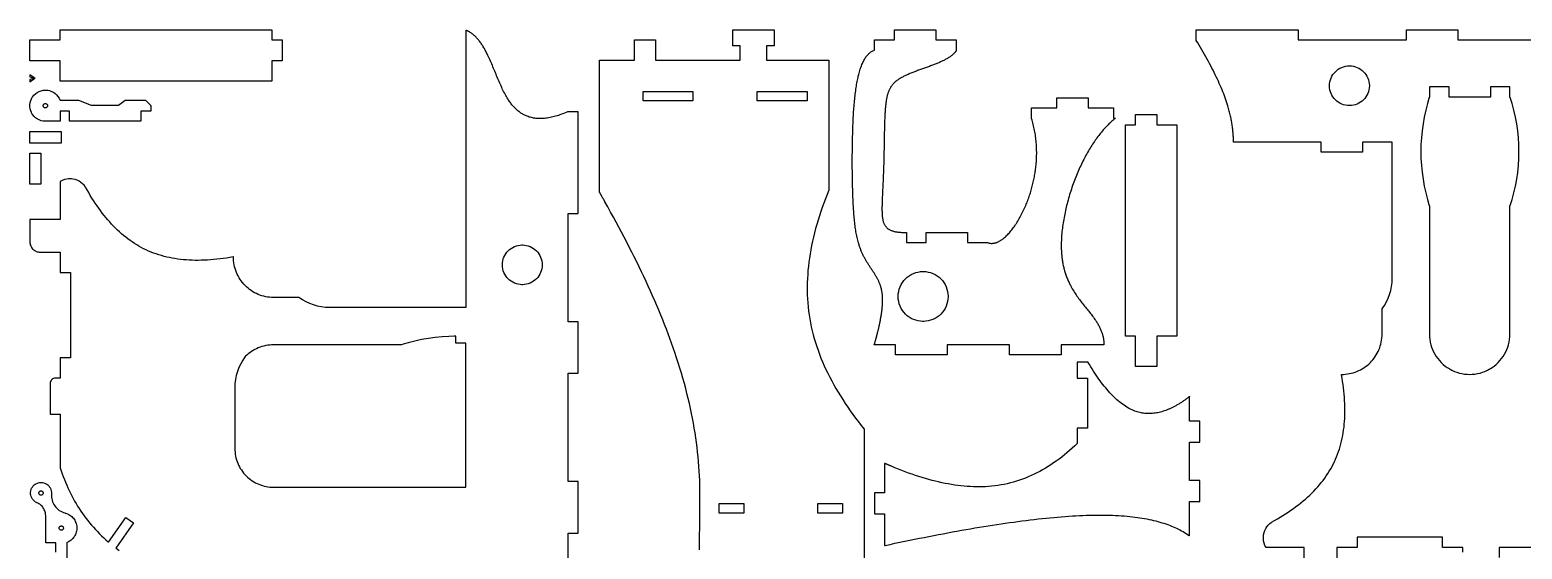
# Model space of a CAD drawing. Extents: x 0 to 673, y 0 to 298.
# Drawn here: x 0 to 294.3, y 195.5 to 298 of the extents above; entities that cross this region are included whole.
import ezdxf

# ---------------------------------------------------------------- set-up
doc = ezdxf.new("R2010")
doc.units = 0
doc.layers.get('0').update_dxf_attribs({"linetype": 'CONTINUOUS'})

msp = doc.modelspace()

# ---------------------------------------------------------------- linework, layer by layer
at = {"color": 0}
for points in [[(6, 296.014), (6, 298.014), (47.75, 298.014), (47.75, 296.014), (49.7501, 296.014), (49.7501, 291.864), (47.75, 291.864), (47.75, 287.867), (6, 287.867), (6, 291.864), (0, 291.864), (0, 296.014), (6, 296.014)], [(182.683, 293.897), (182.665, 293.872), (182.647, 293.846), (182.631, 293.821), (182.594, 293.769), (182.574, 293.744), (182.556, 293.719), (182.538, 293.694), (182.518, 293.669), (182.497, 293.643), (182.476, 293.619), (182.456, 293.594), (182.433, 293.569), (182.413, 293.544), (182.393, 293.519), (182.369, 293.494), (182.349, 293.471), (182.326, 293.446), (182.301, 293.422), (182.281, 293.397), (182.256, 293.374), (182.233, 293.349), (182.208, 293.325), (182.158, 293.276), (182.133, 293.253), (182.108, 293.229), (182.058, 293.182), (182.031, 293.158), (181.926, 293.068), (181.819, 292.978), (181.706, 292.889), (181.59, 292.801), (181.468, 292.715), (181.343, 292.629), (181.212, 292.544), (181.081, 292.461), (180.942, 292.379), (180.801, 292.296), (180.658, 292.215), (180.511, 292.135), (180.361, 292.056), (180.206, 291.976), (180.05, 291.899), (179.89, 291.822), (179.728, 291.746), (179.563, 291.669), (179.396, 291.594), (179.226, 291.519), (179.054, 291.446), (178.881, 291.374), (178.706, 291.3), (178.526, 291.229), (178.347, 291.157), (178.165, 291.086), (177.983, 291.015), (177.8, 290.946), (177.615, 290.876), (177.428, 290.807), (177.231, 290.735), (177.032, 290.662), (176.833, 290.59), (176.635, 290.519), (176.436, 290.449), (176.237, 290.378), (176.039, 290.307), (175.84, 290.236), (175.643, 290.165), (175.446, 290.094), (175.25, 290.024), (175.056, 289.953), (174.862, 289.882), (174.669, 289.811), (174.478, 289.74), (174.289, 289.668), (174.101, 289.596), (173.915, 289.524), (173.733, 289.45), (173.551, 289.376), (173.372, 289.303), (173.197, 289.228), (173.024, 289.153), (172.854, 289.078), (172.686, 289), (172.522, 288.922), (172.361, 288.844), (172.204, 288.765), (172.051, 288.685), (171.901, 288.603), (171.776, 288.532), (171.656, 288.461), (171.536, 288.389), (171.419, 288.317), (171.307, 288.242), (171.197, 288.167), (171.09, 288.09), (170.987, 288.013), (170.886, 287.935), (170.788, 287.854), (170.69, 287.772), (170.597, 287.69), (170.508, 287.606), (170.421, 287.519), (170.336, 287.432), (170.253, 287.343), (170.174, 287.253), (170.097, 287.16), (170.022, 287.067), (169.95, 286.971), (169.881, 286.872), (169.813, 286.772), (169.747, 286.671), (169.686, 286.567), (169.626, 286.461), (169.568, 286.353), (169.513, 286.243), (169.46, 286.131), (169.408, 286.015), (169.36, 285.899), (169.314, 285.779), (169.265, 285.644), (169.218, 285.506), (169.174, 285.365), (169.131, 285.221), (169.09, 285.074), (169.051, 284.922), (169.015, 284.769), (168.981, 284.612), (168.947, 284.453), (168.917, 284.29), (168.888, 284.125), (168.86, 283.956), (168.833, 283.783), (168.808, 283.61), (168.786, 283.432), (168.764, 283.251), (168.743, 283.068), (168.724, 282.882), (168.706, 282.693), (168.689, 282.501), (168.672, 282.307), (168.658, 282.108), (168.644, 281.908), (168.631, 281.706), (168.619, 281.5), (168.608, 281.292), (168.597, 281.081), (168.587, 280.868), (168.579, 280.651), (168.569, 280.432), (168.56, 280.156), (168.55, 279.874), (168.542, 279.589), (168.533, 279.301), (168.525, 279.01), (168.518, 278.715), (168.511, 278.418), (168.506, 278.118), (168.497, 277.817), (168.493, 277.511), (168.487, 277.204), (168.481, 276.894), (168.476, 276.583), (168.471, 276.271), (168.465, 275.957), (168.46, 275.64), (168.456, 275.324), (168.45, 275.006), (168.444, 274.688), (168.439, 274.368), (168.433, 274.047), (168.426, 273.726), (168.421, 273.406), (168.414, 273.085), (168.407, 272.764), (168.399, 272.443), (168.39, 272.124), (168.383, 271.804), (168.374, 271.485), (168.364, 271.167), (168.356, 270.879), (168.344, 270.593), (168.333, 270.308), (168.322, 270.025), (168.313, 269.743), (168.301, 269.463), (168.289, 269.185), (168.276, 268.907), (168.265, 268.632), (168.251, 268.36), (168.24, 268.089), (168.226, 267.821), (168.215, 267.556), (168.201, 267.292), (168.19, 267.031), (168.176, 266.772), (168.165, 266.517), (168.153, 266.264), (168.142, 266.015), (168.131, 265.768), (168.119, 265.525), (168.108, 265.285), (168.099, 265.047), (168.089, 264.814), (168.081, 264.585), (168.072, 264.358), (168.065, 264.136), (168.057, 263.917), (168.051, 263.703), (168.046, 263.492), (168.04, 263.292), (168.038, 263.096), (168.035, 262.904), (168.033, 262.715), (168.033, 262.532), (168.036, 262.351), (168.039, 262.175), (168.044, 262.003), (168.05, 261.835), (168.058, 261.669), (168.069, 261.51), (168.081, 261.353), (168.094, 261.2), (168.112, 261.051), (168.131, 260.907), (168.151, 260.765), (168.176, 260.629), (168.203, 260.496), (168.233, 260.367), (168.265, 260.24), (168.3, 260.118), (168.337, 260), (168.381, 259.886), (168.424, 259.776), (168.472, 259.669), (168.524, 259.567), (168.579, 259.468), (168.638, 259.372), (168.7, 259.281), (168.767, 259.193), (168.837, 259.108), (168.906, 259.033), (168.979, 258.963), (169.056, 258.893), (169.136, 258.826), (169.221, 258.763), (169.31, 258.701), (169.403, 258.644), (169.5, 258.588), (169.601, 258.535), (169.707, 258.485), (169.817, 258.438), (169.932, 258.392), (170.051, 258.35), (170.175, 258.31), (170.303, 258.272), (170.436, 258.237), (170.574, 258.206), (170.717, 258.176), (170.864, 258.149), (171.015, 258.125), (171.172, 258.103), (171.336, 258.083), (171.503, 258.065), (171.675, 258.051), (171.853, 258.039), (172.036, 258.029), (172.224, 258.022), (172.417, 258.017), (172.615, 258.014), (172.819, 258.014), (172.828, 258.014), (172.831, 258.014), (172.893, 258.014), (172.894, 258.014), (172.894, 256.014), (176.744, 256.014), (176.744, 258.014), (184.894, 258.014), (184.894, 256.014), (188.833, 256.014), (188.833, 256.013), (188.836, 256.013), (188.836, 256.013), (188.837, 256.013), (188.837, 256.011), (188.84, 256.011), (188.84, 256.011), (188.843, 256.011), (188.843, 256.01), (188.844, 256.01), (188.844, 256.01), (188.947, 255.975), (189.051, 255.946), (189.154, 255.922), (189.256, 255.901), (189.361, 255.886), (189.465, 255.875), (189.569, 255.868), (189.674, 255.865), (189.779, 255.868), (189.883, 255.875), (189.99, 255.885), (190.097, 255.9), (190.201, 255.919), (190.308, 255.943), (190.415, 255.971), (190.524, 256.003), (190.631, 256.039), (190.737, 256.079), (190.847, 256.124), (190.954, 256.172), (191.063, 256.225), (191.169, 256.281), (191.281, 256.342), (191.388, 256.406), (191.497, 256.474), (191.606, 256.546), (191.715, 256.622), (191.824, 256.701), (191.933, 256.785), (192.044, 256.872), (192.204, 257.007), (192.365, 257.149), (192.524, 257.297), (192.683, 257.454), (192.843, 257.617), (193.001, 257.786), (193.158, 257.963), (193.315, 258.144), (193.469, 258.333), (193.624, 258.526), (193.779, 258.726), (193.931, 258.932), (194.083, 259.143), (194.233, 259.358), (194.381, 259.578), (194.529, 259.804), (194.674, 260.033), (194.817, 260.267), (194.961, 260.504), (195.099, 260.746), (195.237, 260.992), (195.374, 261.24), (195.508, 261.493), (195.64, 261.747), (195.769, 262.006), (195.897, 262.265), (196.022, 262.529), (196.143, 262.794), (196.263, 263.061), (196.379, 263.331), (196.483, 263.581), (196.586, 263.831), (196.686, 264.083), (196.783, 264.335), (196.876, 264.589), (196.969, 264.844), (197.058, 265.1), (197.147, 265.356), (197.231, 265.612), (197.313, 265.869), (197.393, 266.128), (197.469, 266.386), (197.542, 266.646), (197.615, 266.906), (197.683, 267.165), (197.749, 267.425), (197.813, 267.685), (197.874, 267.946), (197.933, 268.206), (197.987, 268.465), (198.04, 268.726), (198.09, 268.986), (198.14, 269.246), (198.183, 269.506), (198.226, 269.764), (198.265, 270.024), (198.304, 270.282), (198.337, 270.539), (198.369, 270.796), (198.399, 271.053), (198.424, 271.308), (198.454, 271.633), (198.479, 271.957), (198.499, 272.278), (198.515, 272.599), (198.529, 272.919), (198.538, 273.237), (198.54, 273.556), (198.54, 273.871), (198.538, 274.186), (198.531, 274.5), (198.518, 274.813), (198.501, 275.124), (198.481, 275.433), (198.458, 275.742), (198.431, 276.049), (198.399, 276.356), (198.362, 276.66), (198.322, 276.964), (198.279, 277.265), (198.231, 277.567), (198.181, 277.865), (198.124, 278.164), (198.065, 278.46), (198.004, 278.756), (197.938, 279.05), (197.865, 279.342), (197.792, 279.633), (197.715, 279.922), (197.633, 280.211), (197.549, 280.497), (197.549, 280.503), (197.547, 280.503), (197.547, 280.507), (197.544, 280.507), (197.544, 282.594), (202.544, 282.594), (202.544, 284.597), (208.694, 284.597), (208.694, 282.594), (213.694, 282.594), (213.694, 280.594), (214.101, 280.594), (214.094, 280.59), (214.079, 280.576), (214.074, 280.572), (214.056, 280.56), (214.051, 280.556), (214.036, 280.542), (214.031, 280.537), (214.024, 280.533), (214.019, 280.529), (214.013, 280.524), (214.008, 280.519), (213.993, 280.506), (213.987, 280.501), (213.969, 280.489), (213.965, 280.483), (213.949, 280.471), (213.942, 280.467), (213.938, 280.461), (213.744, 280.301), (213.551, 280.138), (213.361, 279.968), (213.169, 279.796), (212.981, 279.618), (212.792, 279.438), (212.606, 279.251), (212.419, 279.061), (212.233, 278.868), (212.049, 278.669), (211.865, 278.467), (211.681, 278.26), (211.501, 278.05), (211.319, 277.835), (211.14, 277.615), (210.962, 277.392), (210.783, 277.164), (210.608, 276.932), (210.431, 276.696), (210.258, 276.456), (210.083, 276.211), (209.913, 275.963), (209.74, 275.71), (209.572, 275.451), (209.401, 275.19), (209.236, 274.925), (209.069, 274.656), (208.904, 274.381), (208.74, 274.103), (208.576, 273.819), (208.419, 273.543), (208.265, 273.264), (208.112, 272.979), (207.961, 272.692), (207.811, 272.4), (207.661, 272.104), (207.513, 271.806), (207.365, 271.503), (207.219, 271.196), (207.076, 270.886), (206.936, 270.572), (206.794, 270.256), (206.656, 269.935), (206.519, 269.611), (206.386, 269.283), (206.251, 268.953), (206.122, 268.619), (205.993, 268.283), (205.865, 267.943), (205.74, 267.601), (205.619, 267.256), (205.499, 266.907), (205.381, 266.556), (205.265, 266.201), (205.151, 265.844), (205.04, 265.486), (204.933, 265.124), (204.829, 264.758), (204.726, 264.392), (204.626, 264.022), (204.538, 263.686), (204.451, 263.349), (204.369, 263.008), (204.288, 262.667), (204.211, 262.325), (204.136, 261.981), (204.063, 261.636), (203.994, 261.29), (203.929, 260.943), (203.865, 260.596), (203.806, 260.249), (203.751, 259.9), (203.699, 259.553), (203.651, 259.204), (203.606, 258.857), (203.565, 258.51), (203.526, 258.162), (203.494, 257.815), (203.465, 257.469), (203.44, 257.125), (203.419, 256.782), (203.406, 256.439), (203.394, 256.097), (203.388, 255.758), (203.383, 255.421), (203.388, 255.085), (203.394, 254.75), (203.408, 254.418), (203.426, 254.089), (203.449, 253.763), (203.469, 253.531), (203.49, 253.301), (203.518, 253.074), (203.544, 252.849), (203.576, 252.624), (203.611, 252.401), (203.647, 252.181), (203.688, 251.961), (203.729, 251.744), (203.774, 251.528), (203.822, 251.314), (203.872, 251.101), (203.924, 250.892), (203.981, 250.683), (204.038, 250.475), (204.099, 250.271), (204.161, 250.067), (204.226, 249.865), (204.292, 249.665), (204.362, 249.467), (204.436, 249.271), (204.508, 249.076), (204.587, 248.883), (204.665, 248.693), (204.747, 248.504), (204.831, 248.317), (204.915, 248.132), (205.004, 247.949), (205.094, 247.767), (205.186, 247.588), (205.281, 247.41), (205.419, 247.156), (205.563, 246.904), (205.708, 246.658), (205.858, 246.414), (206.011, 246.174), (206.165, 245.938), (206.324, 245.703), (206.483, 245.472), (206.644, 245.243), (206.808, 245.018), (206.972, 244.794), (207.138, 244.574), (207.304, 244.356), (207.469, 244.14), (207.638, 243.926), (207.804, 243.713), (207.969, 243.503), (208.138, 243.293), (208.304, 243.086), (208.468, 242.881), (208.631, 242.676), (208.794, 242.472), (208.954, 242.271), (209.112, 242.069), (209.269, 241.868), (209.422, 241.668), (209.574, 241.469), (209.719, 241.271), (209.865, 241.072), (210.006, 240.874), (210.111, 240.722), (210.212, 240.572), (210.313, 240.421), (210.408, 240.269), (210.504, 240.118), (210.594, 239.965), (210.683, 239.813), (210.769, 239.66), (210.851, 239.506), (210.931, 239.351), (211.006, 239.197), (211.081, 239.042), (211.149, 238.886), (211.217, 238.729), (211.281, 238.572), (211.34, 238.415), (211.397, 238.256), (211.449, 238.097), (211.499, 237.936), (211.544, 237.776), (211.586, 237.614), (211.624, 237.45), (211.656, 237.286), (211.688, 237.122), (211.712, 236.956), (211.733, 236.789), (211.751, 236.621), (211.765, 236.451), (211.776, 236.282), (211.781, 236.111), (211.781, 235.864), (203.358, 235.864), (203.358, 233.864), (193.208, 233.864), (193.208, 235.864), (180.862, 235.864), (180.862, 233.864), (170.712, 233.864), (170.712, 235.864), (166.519, 235.864), (166.519, 235.867), (166.521, 235.869), (166.522, 235.874), (166.522, 235.876), (166.524, 235.879), (166.525, 235.883), (166.526, 235.886), (166.526, 235.89), (166.529, 235.896), (166.531, 235.899), (166.531, 235.901), (166.532, 235.906), (166.533, 235.911), (166.535, 235.915), (166.536, 235.918), (166.538, 235.922), (166.538, 235.925), (166.539, 235.928), (166.54, 235.935), (166.542, 235.938), (166.543, 235.94), (166.544, 235.943), (166.546, 235.95), (166.547, 235.954), (166.547, 235.957), (166.549, 235.96), (166.572, 236.037), (166.596, 236.117), (166.619, 236.196), (166.643, 236.276), (166.689, 236.438), (166.712, 236.519), (166.737, 236.601), (166.76, 236.686), (166.783, 236.769), (166.807, 236.854), (166.831, 236.94), (166.854, 237.025), (166.878, 237.111), (166.901, 237.2), (166.925, 237.286), (166.949, 237.376), (166.972, 237.465), (166.996, 237.556), (167.019, 237.646), (167.043, 237.736), (167.067, 237.829), (167.09, 237.922), (167.114, 238.015), (167.138, 238.108), (167.161, 238.204), (167.183, 238.299), (167.208, 238.394), (167.231, 238.492), (167.256, 238.589), (167.288, 238.729), (167.322, 238.872), (167.356, 239.017), (167.39, 239.162), (167.424, 239.31), (167.457, 239.458), (167.49, 239.607), (167.524, 239.758), (167.557, 239.91), (167.589, 240.063), (167.621, 240.217), (167.653, 240.372), (167.685, 240.529), (167.715, 240.686), (167.746, 240.843), (167.775, 241.003), (167.804, 241.164), (167.833, 241.325), (167.86, 241.486), (167.888, 241.649), (167.913, 241.813), (167.938, 241.976), (167.962, 242.142), (167.985, 242.307), (168.007, 242.472), (168.028, 242.64), (168.047, 242.808), (168.067, 242.975), (168.085, 243.144), (168.101, 243.313), (168.114, 243.46), (168.126, 243.608), (168.136, 243.754), (168.144, 243.903), (168.153, 244.05), (168.158, 244.197), (168.163, 244.343), (168.165, 244.49), (168.165, 244.783), (168.163, 244.929), (168.157, 245.075), (168.151, 245.221), (168.142, 245.365), (168.132, 245.51), (168.119, 245.653), (168.106, 245.797), (168.087, 245.94), (168.069, 246.082), (168.047, 246.224), (168.025, 246.365), (168, 246.506), (167.972, 246.646), (167.942, 246.785), (167.908, 246.924), (167.874, 247.061), (167.837, 247.197), (167.797, 247.333), (167.756, 247.468), (167.708, 247.603), (167.663, 247.735), (167.612, 247.867), (167.558, 247.997), (167.506, 248.126), (167.447, 248.256), (167.389, 248.385), (167.328, 248.513), (167.265, 248.64), (167.2, 248.767), (167.133, 248.894), (167.065, 249.021), (166.994, 249.146), (166.922, 249.272), (166.85, 249.399), (166.775, 249.524), (166.699, 249.649), (166.622, 249.775), (166.544, 249.9), (166.465, 250.026), (166.385, 250.153), (166.304, 250.278), (166.222, 250.406), (166.139, 250.532), (166.056, 250.66), (165.972, 250.786), (165.888, 250.915), (165.803, 251.044), (165.719, 251.174), (165.633, 251.303), (165.547, 251.435), (165.462, 251.565), (165.385, 251.688), (165.307, 251.81), (165.231, 251.933), (165.153, 252.058), (165.076, 252.183), (165.001, 252.31), (164.925, 252.438), (164.851, 252.567), (164.776, 252.697), (164.704, 252.828), (164.631, 252.961), (164.558, 253.094), (164.489, 253.229), (164.419, 253.365), (164.35, 253.503), (164.282, 253.642), (164.214, 253.782), (164.147, 253.924), (164.083, 254.068), (164.019, 254.213), (163.957, 254.358), (163.896, 254.507), (163.836, 254.656), (163.776, 254.807), (163.719, 254.96), (163.664, 255.114), (163.61, 255.271), (163.557, 255.429), (163.506, 255.589), (163.454, 255.75), (163.382, 256.001), (163.313, 256.258), (163.244, 256.519), (163.181, 256.783), (163.119, 257.053), (163.063, 257.326), (163.008, 257.603), (162.954, 257.885), (162.906, 258.169), (162.858, 258.458), (162.814, 258.751), (162.771, 259.049), (162.731, 259.349), (162.694, 259.651), (162.658, 259.96), (162.624, 260.269), (162.593, 260.583), (162.563, 260.9), (162.535, 261.221), (162.508, 261.544), (162.483, 261.871), (162.46, 262.2), (162.438, 262.533), (162.418, 262.868), (162.397, 263.206), (162.381, 263.547), (162.362, 263.89), (162.347, 264.236), (162.332, 264.583), (162.318, 264.935), (162.304, 265.287), (162.289, 265.721), (162.274, 266.158), (162.261, 266.597), (162.249, 267.039), (162.237, 267.483), (162.226, 267.929), (162.218, 268.378), (162.21, 268.828), (162.203, 269.279), (162.197, 269.732), (162.192, 270.185), (162.188, 270.639), (162.185, 271.094), (162.183, 271.55), (162.182, 272.006), (162.183, 272.461), (162.183, 272.917), (162.188, 273.371), (162.19, 273.825), (162.194, 274.278), (162.2, 274.731), (162.207, 275.182), (162.214, 275.631), (162.222, 276.079), (162.233, 276.524), (162.243, 276.968), (162.256, 277.41), (162.268, 277.847), (162.282, 278.283), (162.297, 278.717), (162.313, 279.117), (162.328, 279.513), (162.344, 279.907), (162.364, 280.297), (162.383, 280.683), (162.404, 281.067), (162.426, 281.446), (162.45, 281.822), (162.475, 282.193), (162.501, 282.561), (162.529, 282.925), (162.558, 283.283), (162.589, 283.639), (162.621, 283.989), (162.656, 284.335), (162.69, 284.675), (162.728, 285.011), (162.765, 285.343), (162.806, 285.668), (162.847, 285.989), (162.892, 286.306), (162.938, 286.615), (162.985, 286.919), (163.033, 287.219), (163.085, 287.513), (163.138, 287.8), (163.192, 288.082), (163.247, 288.357), (163.307, 288.626), (163.368, 288.889), (163.438, 289.172), (163.508, 289.446), (163.582, 289.714), (163.658, 289.974), (163.737, 290.226), (163.819, 290.471), (163.903, 290.707), (163.989, 290.936), (164.078, 291.158), (164.169, 291.371), (164.263, 291.578), (164.36, 291.776), (164.458, 291.967), (164.561, 292.149), (164.665, 292.324), (164.772, 292.49), (164.882, 292.65), (164.994, 292.801), (165.108, 292.944), (165.226, 293.079), (165.346, 293.207), (165.468, 293.326), (165.593, 293.439), (165.721, 293.542), (165.851, 293.638), (165.985, 293.725), (166.121, 293.804), (166.26, 293.875), (166.401, 293.938), (166.544, 293.993), (166.544, 296.014), (170.532, 296.014), (170.532, 298.014), (178.682, 298.014), (178.682, 296.014), (182.694, 296.014), (182.694, 293.917), (182.683, 293.897)], [(0, 288.707), (1, 288.449), (0, 288.19), (0, 287.742), (1, 288.449), (0, 289.156), (0, 288.707)], [(260.213, 290.899), (260.313, 290.899), (260.614, 290.879), (261.004, 290.819), (261.379, 290.722), (261.74, 290.59), (262.083, 290.425), (262.407, 290.229), (262.71, 290.003), (262.987, 289.749), (263.242, 289.471), (263.467, 289.168), (263.664, 288.844), (263.829, 288.501), (263.961, 288.142), (264.058, 287.765), (264.117, 287.375), (264.138, 287.074), (264.138, 286.974), (264.138, 286.874), (264.117, 286.572), (264.058, 286.183), (263.961, 285.807), (263.829, 285.446), (263.664, 285.103), (263.467, 284.779), (263.242, 284.478), (262.987, 284.199), (262.71, 283.946), (262.407, 283.719), (262.083, 283.522), (261.74, 283.357), (261.379, 283.225), (261.004, 283.129), (260.614, 283.069), (260.313, 283.049), (260.213, 283.049), (260.112, 283.049), (259.811, 283.069), (259.421, 283.129), (259.046, 283.225), (258.685, 283.357), (258.342, 283.522), (258.018, 283.719), (257.715, 283.946), (257.438, 284.199), (257.183, 284.478), (256.958, 284.779), (256.761, 285.103), (256.596, 285.446), (256.464, 285.807), (256.367, 286.183), (256.308, 286.572), (256.287, 286.874), (256.287, 286.974), (256.287, 287.074), (256.308, 287.375), (256.367, 287.765), (256.464, 288.142), (256.596, 288.501), (256.761, 288.844), (256.958, 289.168), (257.183, 289.471), (257.438, 289.749), (257.715, 290.003), (258.018, 290.229), (258.342, 290.425), (258.685, 290.59), (259.046, 290.722), (259.421, 290.819), (259.811, 290.879), (260.112, 290.899), (260.213, 290.899)], [(23.8724, 281.963), (21.8724, 281.963), (21.8724, 279.963), (7.82281, 279.963), (7.82281, 281.963), (5.97282, 281.963), (5.97282, 279.963), (2.96332, 279.963), (2.6454, 279.992), (2.23535, 280.078), (1.84407, 280.217), (1.47678, 280.407), (1.13802, 280.644), (0.83322, 280.926), (0.56711, 281.25), (0.39372, 281.518), (0.34462, 281.612), (0.29541, 281.706), (0.17399, 282.001), (0.06011, 282.404), (0.00222, 282.815), (0.00033, 283.229), (0.05371, 283.639), (0.16233, 284.04), (0.32568, 284.426), (0.48291, 284.704), (0.54329, 284.792), (0.60368, 284.878), (0.80903, 285.122), (1.1135, 285.411), (1.45107, 285.653), (1.81662, 285.846), (2.20481, 285.989), (2.61035, 286.078), (3.028, 286.112), (3.34711, 286.101), (3.55729, 286.075), (3.86919, 286.007), (4.26535, 285.871), (4.63624, 285.683), (4.97711, 285.45), (5.28353, 285.171), (5.55083, 284.854), (5.77463, 284.5), (5.91319, 284.213), (5.95031, 284.112), (9.57232, 284.112), (12.0962, 283.112), (17.4639, 283.112), (18.7721, 284.112), (22.8286, 284.112), (23.8724, 283.068), (23.8724, 281.963)], [(120.91, 285.864), (130.76, 285.864), (130.76, 284.014), (120.91, 284.014), (120.91, 285.864)], [(143.404, 285.864), (153.257, 285.864), (153.257, 284.014), (143.404, 284.014), (143.404, 285.864)], [(291.851, 286.733), (288.001, 286.733), (288.001, 284.733), (279.851, 284.733), (279.851, 286.733), (276.001, 286.733), (276.001, 284.797), (275.896, 284.468), (275.601, 283.474), (275.254, 282.139), (274.961, 280.794), (274.721, 279.443), (274.533, 278.085), (274.4, 276.722), (274.321, 275.356), (274.293, 273.987), (274.321, 272.619), (274.4, 271.254), (274.533, 269.89), (274.721, 268.532), (274.961, 267.181), (275.254, 265.836), (275.601, 264.501), (275.896, 263.507), (276.001, 263.178), (276.001, 237.939), (276.001, 237.807), (276.019, 237.411), (276.072, 236.889), (276.157, 236.375), (276.276, 235.871), (276.428, 235.378), (276.61, 234.896), (276.822, 234.429), (277.064, 233.976), (277.335, 233.54), (277.633, 233.122), (277.958, 232.725), (278.311, 232.347), (278.689, 231.992), (279.09, 231.661), (279.515, 231.354), (279.85, 231.142), (279.964, 231.075), (280.079, 231.01), (280.431, 230.826), (280.908, 230.611), (281.396, 230.429), (281.893, 230.279), (282.396, 230.162), (282.903, 230.081), (283.414, 230.031), (283.926, 230.014), (284.44, 230.031), (284.951, 230.081), (285.458, 230.162), (285.961, 230.279), (286.458, 230.429), (286.946, 230.611), (287.424, 230.826), (287.775, 231.01), (287.889, 231.075), (288.004, 231.142), (288.338, 231.354), (288.764, 231.661), (289.165, 231.992), (289.543, 232.347), (289.894, 232.725), (290.221, 233.122), (290.519, 233.54), (290.79, 233.976), (291.032, 234.429), (291.244, 234.896), (291.426, 235.378), (291.578, 235.871), (291.696, 236.375), (291.782, 236.889), (291.835, 237.411), (291.851, 237.807), (291.851, 237.939), (291.851, 263.179), (291.964, 263.507), (292.272, 264.499), (292.638, 265.832), (292.946, 267.175), (293.199, 268.528), (293.394, 269.886), (293.535, 271.25), (293.619, 272.618), (293.647, 273.987), (293.619, 275.357), (293.535, 276.725), (293.394, 278.089), (293.199, 279.447), (292.946, 280.8), (292.638, 282.143), (292.272, 283.476), (291.964, 284.468), (291.851, 284.796), (291.851, 286.733)], [(3.06928, 282.612), (3.0479, 282.612), (2.98372, 282.621), (2.90392, 282.646), (2.83171, 282.685), (2.76872, 282.737), (2.71674, 282.8), (2.67763, 282.872), (2.65289, 282.951), (2.64432, 283.017), (2.64432, 283.058), (2.65289, 283.124), (2.67763, 283.203), (2.71674, 283.275), (2.76872, 283.338), (2.83171, 283.39), (2.90392, 283.429), (2.98372, 283.454), (3.0479, 283.463), (3.09071, 283.463), (3.155, 283.454), (3.23465, 283.429), (3.30692, 283.39), (3.36979, 283.338), (3.42171, 283.275), (3.46083, 283.203), (3.48574, 283.124), (3.49431, 283.058), (3.49431, 283.017), (3.48574, 282.951), (3.46083, 282.872), (3.42171, 282.8), (3.36979, 282.737), (3.30692, 282.685), (3.23465, 282.646), (3.155, 282.621), (3.09071, 282.612), (3.06928, 282.612)], [(218.057, 237.542), (216.057, 237.542), (216.057, 279.292), (218.057, 279.292), (218.057, 281.292), (222.207, 281.292), (222.207, 279.292), (226.204, 279.292), (226.204, 237.542), (222.207, 237.542), (222.207, 231.542), (218.057, 231.542), (218.057, 237.542)], [(0, 277.963), (6.15001, 277.963), (6.15001, 275.675), (0, 275.675), (0, 277.963)], [(0, 273.675), (2.15001, 273.675), (2.15001, 267.525), (0, 267.525), (0, 273.675)], [(101.035, 251.629), (101.035, 251.529), (101.015, 251.228), (100.955, 250.839), (100.859, 250.463), (100.727, 250.101), (100.561, 249.758), (100.365, 249.435), (100.139, 249.133), (99.8854, 248.854), (99.6067, 248.601), (99.3046, 248.375), (98.981, 248.178), (98.6379, 248.013), (98.2772, 247.881), (97.9011, 247.785), (97.5114, 247.725), (97.2104, 247.704), (97.1101, 247.704), (97.0097, 247.704), (96.7087, 247.725), (96.319, 247.785), (95.9429, 247.881), (95.5824, 248.013), (95.2392, 248.178), (94.9156, 248.375), (94.6133, 248.601), (94.3347, 248.854), (94.0814, 249.133), (93.8554, 249.435), (93.6588, 249.758), (93.4936, 250.101), (93.3615, 250.463), (93.2649, 250.839), (93.2054, 251.228), (93.1851, 251.529), (93.1851, 251.629), (93.1851, 251.731), (93.2054, 252.031), (93.2649, 252.421), (93.3615, 252.797), (93.4936, 253.157), (93.6588, 253.5), (93.8554, 253.824), (94.0814, 254.126), (94.3347, 254.406), (94.6133, 254.658), (94.9156, 254.885), (95.2392, 255.081), (95.5824, 255.246), (95.9429, 255.378), (96.319, 255.475), (96.7087, 255.535), (97.0097, 255.554), (97.1101, 255.554), (97.2104, 255.554), (97.5114, 255.535), (97.9011, 255.475), (98.2772, 255.378), (98.6379, 255.246), (98.981, 255.081), (99.3046, 254.885), (99.6067, 254.658), (99.8854, 254.406), (100.139, 254.126), (100.365, 253.824), (100.561, 253.5), (100.727, 253.157), (100.859, 252.797), (100.955, 252.421), (101.015, 252.031), (101.035, 251.731), (101.035, 251.629)], [(171.226, 245.39), (171.226, 245.517), (171.251, 245.894), (171.326, 246.383), (171.447, 246.856), (171.614, 247.308), (171.821, 247.737), (172.068, 248.144), (172.351, 248.524), (172.669, 248.874), (173.019, 249.19), (173.397, 249.475), (173.804, 249.721), (174.235, 249.929), (174.688, 250.094), (175.158, 250.215), (175.647, 250.29), (176.026, 250.315), (176.278, 250.315), (176.656, 250.29), (177.144, 250.215), (177.615, 250.094), (178.069, 249.929), (178.499, 249.721), (178.906, 249.475), (179.285, 249.19), (179.633, 248.874), (179.951, 248.524), (180.236, 248.144), (180.483, 247.737), (180.69, 247.308), (180.856, 246.856), (180.976, 246.383), (181.051, 245.894), (181.076, 245.517), (181.076, 245.265), (181.051, 244.888), (180.976, 244.397), (180.856, 243.926), (180.69, 243.474), (180.483, 243.043), (180.236, 242.636), (179.951, 242.258), (179.633, 241.908), (179.285, 241.59), (178.906, 241.307), (178.499, 241.06), (178.069, 240.853), (177.615, 240.686), (177.144, 240.565), (176.656, 240.49), (176.278, 240.465), (176.026, 240.465), (175.647, 240.49), (175.158, 240.565), (174.688, 240.686), (174.235, 240.853), (173.804, 241.06), (173.397, 241.307), (173.019, 241.59), (172.669, 241.908), (172.351, 242.258), (172.068, 242.636), (171.821, 243.043), (171.614, 243.474), (171.447, 243.926), (171.326, 244.397), (171.251, 244.888), (171.226, 245.265), (171.226, 245.39)], [(48.0751, 235.84), (47.9769, 235.84), (47.6824, 235.831), (47.2925, 235.801), (46.9058, 235.754), (46.5231, 235.688), (46.145, 235.601), (45.7721, 235.499), (45.4051, 235.376), (45.0447, 235.237), (44.6915, 235.082), (44.3462, 234.908), (44.0093, 234.718), (43.6817, 234.511), (43.3636, 234.287), (43.0561, 234.049), (42.7597, 233.793), (42.5446, 233.592), (42.4751, 233.522), (42.3504, 233.356), (42.0033, 232.835), (41.5903, 232.114), (41.2375, 231.365), (40.946, 230.592), (40.7169, 229.797), (40.5518, 228.985), (40.4519, 228.161), (40.4183, 227.535), (40.4183, 227.326), (40.4183, 215.393), (40.4183, 215.299), (40.4276, 215.014), (40.4557, 214.636), (40.5022, 214.263), (40.5667, 213.893), (40.6492, 213.526), (40.7493, 213.167), (40.8667, 212.811), (41.0011, 212.462), (41.1524, 212.122), (41.3203, 211.788), (41.5044, 211.462), (41.7047, 211.146), (41.9207, 210.837), (42.1522, 210.54), (42.399, 210.254), (42.5938, 210.046), (42.661, 209.979), (42.7281, 209.913), (42.936, 209.717), (43.2225, 209.471), (43.5197, 209.239), (43.8271, 209.022), (44.1439, 208.822), (44.4696, 208.639), (44.8035, 208.471), (45.1449, 208.319), (45.4933, 208.185), (45.8482, 208.068), (46.2088, 207.968), (46.5743, 207.885), (46.9444, 207.821), (47.3183, 207.774), (47.6954, 207.746), (47.9801, 207.736), (48.0751, 207.736), (86.0001, 207.736), (86.0001, 236.142), (84.0001, 236.142), (84.0001, 237.549), (83.6603, 237.547), (82.6407, 237.518), (81.285, 237.433), (79.9346, 237.297), (78.5908, 237.11), (77.2554, 236.869), (75.93, 236.578), (74.6157, 236.235), (73.6376, 235.944), (73.3143, 235.84), (48.0751, 235.84)], [(228.699, 198.161), (228.699, 204.924), (230.699, 204.924), (230.699, 209.074), (228.699, 209.074), (228.699, 216.644), (230.699, 216.644), (230.699, 220.796), (228.699, 220.796), (228.699, 225.649), (228.694, 225.647), (228.686, 225.642), (228.681, 225.638), (228.679, 225.635), (228.674, 225.631), (228.669, 225.629), (228.665, 225.624), (228.662, 225.622), (228.654, 225.617), (228.649, 225.612), (228.647, 225.61), (228.642, 225.606), (228.638, 225.604), (228.633, 225.599), (228.631, 225.597), (228.626, 225.594), (228.622, 225.592), (228.617, 225.587), (228.608, 225.581), (228.606, 225.579), (228.601, 225.574), (228.597, 225.572), (228.592, 225.569), (228.59, 225.567), (228.581, 225.56), (228.576, 225.556), (228.44, 225.451), (228.304, 225.347), (228.167, 225.246), (228.031, 225.146), (227.894, 225.047), (227.758, 224.949), (227.624, 224.854), (227.487, 224.76), (227.351, 224.667), (227.215, 224.576), (227.081, 224.487), (226.947, 224.399), (226.811, 224.313), (226.676, 224.231), (226.542, 224.149), (226.408, 224.067), (226.274, 223.987), (226.14, 223.911), (226.006, 223.836), (225.74, 223.688), (225.606, 223.619), (225.474, 223.549), (225.34, 223.483), (225.208, 223.417), (225.076, 223.354), (224.944, 223.292), (224.813, 223.231), (224.681, 223.174), (224.549, 223.118), (224.281, 223.006), (224.015, 222.904), (223.751, 222.81), (223.487, 222.722), (223.224, 222.642), (222.96, 222.571), (222.699, 222.506), (222.438, 222.449), (222.179, 222.399), (221.919, 222.358), (221.661, 222.324), (221.404, 222.299), (221.147, 222.281), (220.89, 222.271), (220.638, 222.267), (220.383, 222.274), (220.131, 222.288), (219.876, 222.311), (219.626, 222.34), (219.374, 222.379), (219.124, 222.424), (218.876, 222.479), (218.626, 222.542), (218.381, 222.612), (218.133, 222.692), (217.888, 222.781), (217.644, 222.878), (217.399, 222.981), (217.156, 223.094), (216.913, 223.217), (216.624, 223.372), (216.337, 223.538), (216.051, 223.718), (215.765, 223.906), (215.481, 224.106), (215.199, 224.317), (214.915, 224.542), (214.636, 224.774), (214.356, 225.017), (214.076, 225.271), (213.799, 225.536), (213.519, 225.81), (213.244, 226.094), (212.969, 226.388), (212.694, 226.692), (212.422, 227.006), (212.147, 227.331), (211.876, 227.662), (211.606, 228.006), (211.337, 228.361), (211.067, 228.722), (210.799, 229.093), (210.533, 229.472), (210.265, 229.861), (210.001, 230.258), (209.737, 230.662), (209.474, 231.079), (209.21, 231.503), (208.949, 231.935), (208.688, 232.374), (208.688, 232.378), (208.688, 232.379), (208.686, 232.379), (208.686, 232.381), (208.683, 232.383), (208.683, 232.385), (208.681, 232.386), (208.681, 232.388), (208.679, 232.389), (208.679, 232.39), (208.679, 232.392), (208.676, 232.396), (208.674, 232.399), (208.674, 232.399), (208.674, 232.399), (208.674, 232.401), (208.672, 232.404), (208.669, 232.406), (208.669, 232.406), (208.669, 232.408), (208.669, 232.41), (208.665, 232.411), (208.665, 232.412), (206.549, 232.412), (206.549, 229.274), (208.549, 229.274), (208.549, 219.424), (206.549, 219.424), (206.549, 216.369), (206.044, 215.894), (205.538, 215.431), (205.026, 214.979), (204.513, 214.542), (203.994, 214.112), (203.474, 213.701), (202.947, 213.299), (202.415, 212.913), (201.881, 212.538), (201.342, 212.178), (200.801, 211.829), (200.254, 211.494), (199.701, 211.174), (199.147, 210.867), (198.587, 210.572), (198.024, 210.292), (197.456, 210.029), (196.883, 209.778), (196.304, 209.542), (195.722, 209.317), (195.138, 209.111), (194.547, 208.919), (193.951, 208.742), (193.351, 208.579), (192.744, 208.431), (192.136, 208.299), (191.519, 208.183), (190.901, 208.081), (190.276, 207.997), (189.646, 207.929), (189.013, 207.874), (188.428, 207.837), (187.84, 207.817), (187.249, 207.806), (186.653, 207.81), (186.054, 207.824), (185.45, 207.851), (184.843, 207.892), (184.232, 207.942), (183.617, 208.006), (182.997, 208.081), (182.376, 208.167), (181.75, 208.267), (181.119, 208.376), (180.487, 208.499), (179.85, 208.631), (179.21, 208.774), (178.565, 208.928), (177.919, 209.093), (177.269, 209.267), (176.615, 209.454), (175.958, 209.651), (175.297, 209.858), (174.633, 210.074), (173.968, 210.303), (173.297, 210.538), (172.625, 210.786), (171.949, 211.042), (171.269, 211.306), (170.587, 211.583), (169.904, 211.868), (169.861, 211.886), (169.819, 211.903), (169.736, 211.938), (169.696, 211.956), (169.654, 211.974), (169.612, 211.99), (169.571, 212.008), (169.487, 212.044), (169.446, 212.063), (169.404, 212.081), (169.362, 212.097), (169.321, 212.115), (169.237, 212.151), (169.196, 212.169), (169.154, 212.188), (169.112, 212.206), (169.071, 212.224), (169.029, 212.243), (168.987, 212.261), (168.904, 212.297), (168.861, 212.315), (168.779, 212.353), (168.736, 212.369), (168.653, 212.406), (168.65, 212.41), (168.646, 212.411), (168.639, 212.413), (168.636, 212.415), (168.632, 212.417), (168.629, 212.417), (168.625, 212.421), (168.622, 212.422), (168.618, 212.424), (168.615, 212.424), (168.611, 212.426), (168.608, 212.429), (168.604, 212.429), (168.597, 212.431), (168.594, 212.435), (168.586, 212.438), (168.583, 212.438), (168.579, 212.44), (168.576, 212.442), (168.572, 212.442), (168.568, 212.446), (168.565, 212.447), (168.561, 212.449), (168.554, 212.451), (168.551, 212.453), (168.547, 212.454), (168.547, 206.61), (166.547, 206.61), (166.547, 202.46), (168.547, 202.46), (168.547, 196.224), (168.554, 196.228), (168.557, 196.228), (168.568, 196.229), (168.572, 196.231), (168.575, 196.231), (168.59, 196.235), (168.593, 196.236), (168.601, 196.236), (168.606, 196.237), (168.611, 196.237), (168.626, 196.242), (168.636, 196.242), (168.639, 196.244), (169.622, 196.456), (170.6, 196.667), (171.572, 196.869), (172.54, 197.072), (173.503, 197.272), (174.458, 197.468), (175.41, 197.661), (176.356, 197.849), (177.296, 198.036), (178.229, 198.218), (179.158, 198.394), (180.081, 198.569), (180.997, 198.742), (181.908, 198.911), (182.813, 199.074), (183.712, 199.236), (184.604, 199.392), (185.49, 199.544), (186.372, 199.694), (187.246, 199.842), (188.114, 199.985), (188.976, 200.119), (189.831, 200.256), (190.679, 200.386), (191.522, 200.513), (192.358, 200.636), (193.188, 200.754), (194.011, 200.867), (194.826, 200.979), (195.636, 201.086), (196.447, 201.188), (197.249, 201.288), (198.044, 201.381), (198.833, 201.469), (199.615, 201.556), (200.388, 201.636), (201.151, 201.711), (201.911, 201.781), (202.658, 201.849), (203.399, 201.908), (204.133, 201.962), (204.856, 202.017), (205.574, 202.061), (206.279, 202.103), (206.979, 202.136), (207.669, 202.168), (208.351, 202.192), (209.022, 202.211), (209.688, 202.224), (210.34, 202.236), (210.987, 202.237), (211.624, 202.236), (212.251, 202.229), (212.869, 202.212), (213.479, 202.194), (214.076, 202.171), (214.665, 202.142), (215.247, 202.104), (215.817, 202.061), (216.376, 202.013), (216.929, 201.96), (217.429, 201.904), (217.924, 201.843), (218.411, 201.779), (218.89, 201.71), (219.358, 201.633), (219.822, 201.554), (220.274, 201.469), (220.722, 201.379), (221.158, 201.286), (221.59, 201.188), (222.013, 201.085), (222.426, 200.974), (222.831, 200.862), (223.231, 200.744), (223.622, 200.624), (224.006, 200.494), (224.381, 200.362), (224.749, 200.228), (225.11, 200.086), (225.462, 199.942), (225.808, 199.793), (226.144, 199.636), (226.476, 199.479), (226.799, 199.317), (227.115, 199.147), (227.422, 198.974), (227.722, 198.799), (228.015, 198.617), (228.301, 198.431), (228.581, 198.242), (228.699, 198.161)], [(1.77518, 206.596), (1.77518, 206.617), (1.78315, 206.681), (1.80817, 206.763), (1.84717, 206.835), (1.90018, 206.896), (1.96212, 206.949), (2.03413, 206.987), (2.11415, 207.013), (2.17914, 207.021), (2.22017, 207.021), (2.28614, 207.013), (2.36513, 206.987), (2.43718, 206.949), (2.50017, 206.896), (2.55214, 206.835), (2.59115, 206.763), (2.61615, 206.681), (2.62517, 206.617), (2.62517, 206.574), (2.61615, 206.51), (2.59115, 206.431), (2.55214, 206.358), (2.50017, 206.296), (2.43718, 206.244), (2.36513, 206.203), (2.28614, 206.181), (2.22017, 206.172), (2.17914, 206.172), (2.11415, 206.181), (2.03413, 206.203), (1.96212, 206.244), (1.90018, 206.296), (1.84717, 206.358), (1.80817, 206.431), (1.78315, 206.51), (1.77518, 206.574), (1.77518, 206.596)], [(135.96, 204.5), (140.811, 204.5), (140.811, 202.65), (135.96, 202.65), (135.96, 204.5)], [(155.383, 204.5), (160.233, 204.5), (160.233, 202.65), (155.383, 202.65), (155.383, 204.5)], [(5.77518, 199.667), (5.77518, 199.69), (5.78315, 199.753), (5.80817, 199.833), (5.84717, 199.906), (5.90018, 199.969), (5.96213, 200.021), (6.03418, 200.06), (6.11415, 200.085), (6.17914, 200.092), (6.22017, 200.092), (6.28614, 200.085), (6.36518, 200.06), (6.43718, 200.021), (6.50017, 199.969), (6.55214, 199.906), (6.59115, 199.833), (6.61615, 199.753), (6.62517, 199.69), (6.62517, 199.646), (6.61615, 199.581), (6.59115, 199.503), (6.55214, 199.431), (6.50017, 199.367), (6.43718, 199.315), (6.36518, 199.276), (6.28614, 199.251), (6.22017, 199.242), (6.17914, 199.242), (6.11415, 199.251), (6.03418, 199.276), (5.96213, 199.315), (5.90018, 199.367), (5.84717, 199.431), (5.80817, 199.503), (5.78315, 199.581), (5.77518, 199.646), (5.77518, 199.667)]]:
    msp.add_lwpolyline(points, close=True, dxfattribs=at)
for points in [[(106.15, 187.075), (106.15, 198.696), (108.15, 198.696), (108.15, 208.846), (106.15, 208.846), (106.15, 230.251), (108.15, 230.251), (108.15, 240.401), (106.15, 240.401), (106.15, 261.731), (108.15, 261.731), (108.15, 281.833), (106.059, 281.833), (106.057, 281.832), (106.057, 281.832), (106.056, 281.831), (106.053, 281.831), (106.053, 281.829), (106.052, 281.829), (106.05, 281.828), (106.049, 281.828), (106.048, 281.828), (106.048, 281.828), (106.047, 281.828), (106.047, 281.826), (106.045, 281.826), (105.738, 281.694), (105.434, 281.569), (105.134, 281.451), (104.837, 281.339), (104.542, 281.235), (104.251, 281.136), (103.963, 281.046), (103.679, 280.961), (103.398, 280.885), (103.119, 280.814), (102.844, 280.75), (102.573, 280.694), (102.304, 280.644), (102.039, 280.601), (101.777, 280.567), (101.519, 280.537), (101.263, 280.517), (101.011, 280.501), (100.762, 280.494), (100.517, 280.493), (100.274, 280.5), (100.035, 280.514), (99.7997, 280.535), (99.5674, 280.563), (99.3383, 280.597), (99.1126, 280.639), (98.8904, 280.689), (98.6714, 280.744), (98.4557, 280.808), (98.2435, 280.879), (98.0781, 280.94), (97.9149, 281.006), (97.7538, 281.076), (97.5946, 281.151), (97.4376, 281.231), (97.2826, 281.315), (97.1297, 281.403), (96.9786, 281.496), (96.8297, 281.593), (96.6826, 281.694), (96.5376, 281.801), (96.3944, 281.911), (96.2532, 282.025), (96.1137, 282.144), (95.9763, 282.267), (95.8406, 282.394), (95.7067, 282.525), (95.5747, 282.66), (95.4444, 282.799), (95.316, 282.942), (95.1892, 283.089), (95.0642, 283.24), (94.941, 283.396), (94.8193, 283.554), (94.6994, 283.717), (94.5811, 283.883), (94.4644, 284.053), (94.3494, 284.228), (94.2361, 284.404), (94.1242, 284.586), (93.981, 284.826), (93.8404, 285.074), (93.7021, 285.325), (93.5661, 285.582), (93.4321, 285.844), (93.3001, 286.11), (93.1699, 286.381), (93.0411, 286.654), (92.914, 286.932), (92.7882, 287.213), (92.6638, 287.496), (92.5401, 287.782), (92.4175, 288.069), (92.2957, 288.358), (92.1743, 288.65), (92.0535, 288.942), (91.9331, 289.235), (91.8126, 289.529), (91.6922, 289.822), (91.5718, 290.117), (91.4511, 290.41), (91.3299, 290.703), (91.2081, 290.993), (91.0856, 291.283), (90.9622, 291.572), (90.8379, 291.858), (90.7124, 292.142), (90.5856, 292.422), (90.4572, 292.7), (90.3272, 292.975), (90.1954, 293.246), (90.1029, 293.431), (90.0094, 293.612), (89.9147, 293.793), (89.8189, 293.971), (89.7219, 294.146), (89.6238, 294.319), (89.5243, 294.489), (89.4235, 294.657), (89.3214, 294.822), (89.2181, 294.983), (89.1133, 295.143), (89.0071, 295.299), (88.8993, 295.451), (88.7901, 295.601), (88.6793, 295.749), (88.5669, 295.892), (88.4531, 296.032), (88.3375, 296.168), (88.2201, 296.301), (88.1013, 296.431), (87.9804, 296.556), (87.8578, 296.678), (87.7333, 296.796), (87.6071, 296.91), (87.4789, 297.019), (87.3487, 297.125), (87.2165, 297.228), (87.0824, 297.325), (86.9462, 297.418), (86.8079, 297.507), (86.7853, 297.521), (86.7625, 297.535), (86.7397, 297.549), (86.7169, 297.561), (86.694, 297.575), (86.6711, 297.589), (86.6482, 297.601), (86.6251, 297.615), (86.6021, 297.628), (86.5789, 297.642), (86.5558, 297.654), (86.5325, 297.667), (86.5092, 297.679), (86.4858, 297.692), (86.4625, 297.704), (86.439, 297.717), (86.4156, 297.729), (86.3919, 297.74), (86.3683, 297.753), (86.3447, 297.764), (86.321, 297.776), (86.2972, 297.787), (86.2735, 297.799), (86.2496, 297.811), (86.2257, 297.822), (86.2017, 297.833), (86.1776, 297.844), (86.1536, 297.856), (86.1294, 297.865), (86.1053, 297.876), (86.0814, 297.888), (86.0732, 297.89), (86.0706, 297.892), (86.0624, 297.894), (86.0597, 297.896), (86.0489, 297.901), (86.0461, 297.903), (86.0326, 297.908), (86.03, 297.91), (86.0272, 297.911), (86.0246, 297.911), (86.0056, 297.919), (86.0028, 297.921), (86.0001, 297.922), (86.0001, 243.19), (59.0751, 243.19), (58.8738, 243.19), (58.2699, 243.224), (57.474, 243.321), (56.691, 243.481), (55.9247, 243.704), (55.1788, 243.987), (54.4568, 244.331), (53.7626, 244.732), (53.2608, 245.069), (53.1001, 245.19), (48.0751, 245.19), (47.9761, 245.19), (47.6792, 245.2), (47.286, 245.229), (46.8963, 245.278), (46.5106, 245.346), (46.1296, 245.433), (45.754, 245.537), (45.3844, 245.661), (45.0215, 245.803), (44.666, 245.961), (44.3186, 246.138), (43.9799, 246.331), (43.6504, 246.54), (43.331, 246.767), (43.0222, 247.01), (42.7249, 247.269), (42.5092, 247.474), (42.4396, 247.543), (42.37, 247.614), (42.1682, 247.832), (41.9128, 248.132), (41.6735, 248.443), (41.4504, 248.765), (41.2442, 249.097), (41.0547, 249.438), (40.8825, 249.787), (40.7278, 250.144), (40.5908, 250.51), (40.4717, 250.881), (40.371, 251.257), (40.2888, 251.639), (40.2253, 252.025), (40.181, 252.415), (40.156, 252.81), (40.1494, 253.106), (40.1506, 253.206), (40.1476, 253.204), (40.1446, 253.204), (40.1417, 253.204), (40.1388, 253.203), (40.1358, 253.203), (40.1299, 253.201), (40.1269, 253.201), (40.1239, 253.2), (40.121, 253.2), (40.1181, 253.199), (40.115, 253.199), (40.1121, 253.199), (40.1092, 253.197), (40.1061, 253.197), (40.1032, 253.197), (40.1003, 253.196), (40.0972, 253.196), (40.0943, 253.194), (40.0914, 253.194), (40.0883, 253.194), (40.0854, 253.193), (40.0794, 253.192), (40.0765, 253.192), (40.0736, 253.192), (40.0707, 253.19), (40.0647, 253.19), (40.0618, 253.189), (39.414, 253.076), (38.7711, 252.974), (38.1329, 252.881), (37.4996, 252.799), (36.8711, 252.726), (36.2475, 252.664), (35.629, 252.612), (35.0156, 252.571), (34.4072, 252.54), (33.804, 252.521), (33.206, 252.513), (32.6132, 252.515), (32.0258, 252.529), (31.4439, 252.554), (30.8674, 252.59), (30.2963, 252.638), (29.7308, 252.697), (29.1708, 252.768), (28.6167, 252.851), (28.0682, 252.946), (27.5256, 253.054), (26.9887, 253.174), (26.4578, 253.304), (25.9328, 253.449), (25.4138, 253.606), (24.9008, 253.775), (24.394, 253.957), (23.8933, 254.153), (23.399, 254.361), (22.9108, 254.583), (22.4292, 254.818), (21.9694, 255.058), (21.5157, 255.31), (21.0676, 255.575), (20.6254, 255.851), (20.189, 256.142), (19.7581, 256.442), (19.3328, 256.756), (18.9132, 257.081), (18.4989, 257.417), (18.0901, 257.765), (17.6868, 258.125), (17.2888, 258.496), (16.896, 258.878), (16.5085, 259.271), (16.1261, 259.675), (15.7488, 260.09), (15.3767, 260.517), (15.0094, 260.953), (14.6472, 261.4), (14.29, 261.857), (13.9375, 262.325), (13.5898, 262.804), (13.2468, 263.292), (12.9086, 263.79), (12.575, 264.299), (12.246, 264.817), (11.9216, 265.343), (11.6015, 265.881), (11.2859, 266.428), (10.9747, 266.983), (10.9729, 266.986), (10.9116, 267.076), (10.7069, 267.329), (10.4059, 267.636), (10.0738, 267.906), (9.71431, 268.133), (9.33111, 268.319), (8.92796, 268.46), (8.50862, 268.554), (8.18506, 268.596), (8.07682, 268.6), (7.72553, 268.6), (7.61199, 268.594), (7.27274, 268.551), (6.831, 268.447), (6.40511, 268.29), (6.09771, 268.14), (6, 268.083), (6, 260.556), (0, 260.556), (0, 256.207), (0, 256.153), (0.01069, 255.994), (0.04215, 255.787), (0.09326, 255.589), (0.16303, 255.399), (0.25044, 255.217), (0.35438, 255.046), (0.4738, 254.886), (0.60775, 254.739), (0.7551, 254.606), (0.91482, 254.486), (1.08594, 254.382), (1.26731, 254.294), (1.45796, 254.225), (1.65679, 254.174), (1.86285, 254.142), (2.02197, 254.131), (2.07503, 254.131), (6, 254.131), (6, 250.131), (8, 250.131), (8, 233.281), (6, 233.281), (6, 229.281), (5.07503, 229.281), (5.02235, 229.281), (4.86431, 229.26), (4.66363, 229.2), (4.47857, 229.1), (4.35211, 229.004), (4.31489, 228.967), (4.27761, 228.929), (4.18061, 228.803), (4.08182, 228.618), (4.02083, 228.417), (4, 228.258), (4, 228.206), (4, 222.131), (6, 222.131), (6, 211.547), (6.00011, 211.547), (6.00028, 211.547), (6.00049, 211.546), (6.0006, 211.546), (6.00071, 211.546), (6.00087, 211.544), (6.00119, 211.544), (6.00131, 211.543), (6.00142, 211.543), (6.00157, 211.543), (6.0019, 211.542), (6.00201, 211.542), (6.00211, 211.54), (6.00228, 211.54), (6.00261, 211.539), (6.00271, 211.539), (6.00288, 211.539), (6.00319, 211.538), (6.00331, 211.538), (6.00342, 211.538), (6.00358, 211.536), (6.19233, 210.96), (6.38932, 210.389), (6.59467, 209.825), (6.80843, 209.265), (7.03054, 208.712), (7.26113, 208.167), (7.50028, 207.625), (7.74794, 207.09), (8.00424, 206.563), (8.26921, 206.04), (8.54286, 205.524), (8.82525, 205.014), (9.11649, 204.511), (9.41656, 204.014), (9.72547, 203.522), (10.0434, 203.039), (10.3703, 202.56), (10.7063, 202.089), (11.0513, 201.624), (11.4054, 201.165), (11.7688, 200.714), (12.1414, 200.268), (12.5233, 199.829), (12.9145, 199.397), (13.3151, 198.972), (13.7251, 198.554), (14.1446, 198.142), (14.5736, 197.737), (15.0122, 197.339), (15.4603, 196.947), (15.5232, 196.894), (18.9404, 201.794), (20.4579, 200.736), (16.9692, 195.733), (16.9711, 195.732), (16.9729, 195.731), (16.975, 195.729), (16.9768, 195.728), (16.9787, 195.726), (16.9807, 195.725), (16.9826, 195.724), (16.9846, 195.722), (16.9865, 195.721), (16.9903, 195.717), (16.9922, 195.715), (16.9942, 195.714), (16.9961, 195.712), (16.9981, 195.711), (17, 195.71), (17.0018, 195.708), (17.0038, 195.707), (17.0076, 195.704), (17.0096, 195.703), (17.0114, 195.701), (17.0133, 195.7), (17.0153, 195.699), (17.0172, 195.697), (17.0192, 195.696), (17.0211, 195.694), (17.0231, 195.693), (17.0249, 195.692), (17.0268, 195.69), (17.0287, 195.689), (17.6294, 195.246)], [(132.039, 195.403), (132.05, 196.407), (132.063, 197.425), (132.076, 198.457), (132.09, 199.503), (132.106, 200.561), (132.106, 200.579), (132.136, 200.639), (132.136, 204.576), (132.148, 205.474), (132.149, 206.375), (132.139, 207.279), (132.118, 208.188), (132.088, 209.1), (132.046, 210.017), (131.993, 210.938), (131.929, 211.862), (131.854, 212.792), (131.768, 213.724), (131.671, 214.661), (131.562, 215.603), (131.443, 216.549), (131.31, 217.497), (131.165, 218.451), (131.01, 219.41), (130.843, 220.374), (130.664, 221.34), (130.472, 222.313), (130.268, 223.288), (130.053, 224.269), (129.824, 225.254), (129.583, 226.244), (129.329, 227.239), (129.064, 228.237), (128.785, 229.242), (128.493, 230.25), (128.188, 231.264), (127.869, 232.282), (127.539, 233.304), (127.194, 234.332), (126.881, 235.243), (126.557, 236.157), (126.224, 237.075), (125.883, 237.997), (125.529, 238.921), (125.168, 239.85), (124.797, 240.782), (124.418, 241.717), (124.029, 242.654), (123.633, 243.596), (123.225, 244.542), (122.81, 245.489), (122.386, 246.442), (121.954, 247.396), (121.514, 248.353), (121.065, 249.314), (120.608, 250.275), (120.145, 251.243), (119.671, 252.211), (119.19, 253.185), (118.701, 254.16), (118.206, 255.136), (117.701, 256.118), (117.19, 257.1), (116.672, 258.086), (116.146, 259.075), (115.614, 260.068), (115.074, 261.061), (114.526, 262.057), (113.974, 263.057), (113.413, 264.06), (113.378, 264.121), (113.343, 264.185), (113.308, 264.246), (113.271, 264.31), (113.236, 264.371), (113.201, 264.435), (113.165, 264.496), (113.095, 264.621), (113.024, 264.746), (112.953, 264.871), (112.918, 264.935), (112.883, 264.996), (112.811, 265.124), (112.775, 265.185), (112.739, 265.249), (112.704, 265.31), (112.668, 265.374), (112.633, 265.435), (112.596, 265.499), (112.561, 265.561), (112.525, 265.625), (112.489, 265.686), (112.453, 265.75), (112.383, 265.875), (112.346, 265.939), (112.345, 265.939), (112.343, 265.942), (112.343, 265.943), (112.343, 265.943), (112.343, 265.946), (112.34, 265.946), (112.34, 265.947), (112.339, 265.947), (112.339, 265.95), (112.338, 265.95), (112.338, 265.953), (112.336, 265.953), (112.336, 292.014), (119.203, 292.014), (119.203, 296.014), (123.353, 296.014), (123.353, 292.014), (140.1, 292.014), (140.1, 294.864), (138.599, 294.864), (138.599, 298.014), (146.75, 298.014), (146.75, 294.864), (145.25, 294.864), (145.25, 292.014), (157.571, 292.014), (157.571, 266.386), (157.569, 266.386), (157.569, 266.385), (157.568, 266.385), (157.568, 266.379), (157.568, 266.379), (157.568, 266.378), (157.565, 266.378), (157.565, 266.375), (157.221, 265.522), (156.89, 264.671), (156.572, 263.822), (156.268, 262.978), (155.979, 262.132), (155.701, 261.289), (155.439, 260.447), (155.19, 259.61), (154.957, 258.772), (154.739, 257.939), (154.532, 257.107), (154.343, 256.275), (154.168, 255.447), (154.008, 254.622), (153.865, 253.8), (153.736, 252.978), (153.625, 252.16), (153.526, 251.342), (153.446, 250.528), (153.382, 249.717), (153.333, 248.907), (153.301, 248.1), (153.286, 247.296), (153.289, 246.493), (153.308, 245.692), (153.346, 244.896), (153.4, 244.1), (153.471, 243.31), (153.561, 242.518), (153.668, 241.732), (153.793, 240.947), (153.936, 240.164), (154.096, 239.385), (154.275, 238.61), (154.471, 237.835), (154.683, 237.064), (154.914, 236.292), (155.161, 235.525), (155.425, 234.76), (155.704, 233.997), (156.001, 233.239), (156.315, 232.479), (156.646, 231.725), (156.989, 230.971), (157.35, 230.221), (157.726, 229.471), (158.118, 228.725), (158.525, 227.979), (158.947, 227.237), (159.383, 226.497), (159.836, 225.758), (160.301, 225.022), (160.782, 224.289), (161.276, 223.556), (161.786, 222.826), (162.308, 222.097), (162.846, 221.372), (163.396, 220.647), (163.957, 219.925), (164.533, 219.204), (164.55, 219.183), (164.55, 187.644)], [(251.287, 189.864), (251.287, 195.864), (243.76, 195.864), (243.701, 195.961), (243.551, 196.269), (243.394, 196.694), (243.292, 197.136), (243.247, 197.476), (243.242, 197.589), (243.242, 197.94), (243.247, 198.049), (243.287, 198.372), (243.382, 198.792), (243.524, 199.194), (243.708, 199.578), (243.938, 199.938), (244.206, 200.269), (244.513, 200.571), (244.767, 200.775), (244.856, 200.836), (244.857, 200.837), (244.857, 200.837), (244.858, 200.837), (244.858, 200.837), (244.858, 200.837), (244.858, 200.837), (244.858, 200.839), (244.86, 200.839), (245.433, 201.161), (245.999, 201.487), (246.554, 201.818), (247.099, 202.154), (247.632, 202.496), (248.156, 202.842), (248.669, 203.193), (249.172, 203.549), (249.664, 203.91), (250.144, 204.276), (250.614, 204.647), (251.072, 205.025), (251.518, 205.407), (251.954, 205.794), (252.378, 206.188), (252.79, 206.585), (253.19, 206.989), (253.579, 207.399), (253.954, 207.814), (254.319, 208.235), (254.671, 208.663), (255.01, 209.094), (255.336, 209.533), (255.65, 209.978), (255.951, 210.429), (256.239, 210.885), (256.514, 211.349), (256.776, 211.818), (257.025, 212.293), (257.26, 212.775), (257.481, 213.263), (257.689, 213.757), (257.885, 214.258), (258.067, 214.764), (258.236, 215.278), (258.393, 215.796), (258.537, 216.321), (258.669, 216.853), (258.789, 217.389), (258.896, 217.932), (258.99, 218.481), (259.074, 219.035), (259.146, 219.594), (259.204, 220.16), (259.253, 220.731), (259.289, 221.307), (259.314, 221.89), (259.328, 222.476), (259.329, 223.069), (259.321, 223.668), (259.301, 224.271), (259.271, 224.879), (259.231, 225.493), (259.178, 226.111), (259.117, 226.735), (259.044, 227.364), (258.961, 227.997), (258.868, 228.635), (258.765, 229.278), (258.653, 229.925), (258.653, 229.928), (258.651, 229.935), (258.651, 229.938), (258.65, 229.94), (258.65, 229.943), (258.649, 229.949), (258.649, 229.953), (258.647, 229.956), (258.647, 229.958), (258.647, 229.961), (258.646, 229.964), (258.646, 229.969), (258.644, 229.972), (258.644, 229.976), (258.643, 229.979), (258.643, 229.982), (258.643, 229.985), (258.642, 229.987), (258.642, 229.99), (258.64, 229.993), (258.64, 229.997), (258.64, 230), (258.639, 230.003), (258.639, 230.006), (258.639, 230.008), (258.638, 230.011), (258.638, 230.014), (258.736, 230.013), (259.033, 230.019), (259.426, 230.044), (259.817, 230.089), (260.203, 230.153), (260.585, 230.235), (260.963, 230.336), (261.333, 230.454), (261.697, 230.592), (262.054, 230.746), (262.404, 230.918), (262.744, 231.108), (263.076, 231.314), (263.399, 231.537), (263.71, 231.776), (264.011, 232.032), (264.229, 232.233), (264.299, 232.303), (264.369, 232.372), (264.574, 232.589), (264.832, 232.886), (265.075, 233.194), (265.301, 233.514), (265.513, 233.843), (265.706, 234.182), (265.882, 234.529), (266.04, 234.885), (266.182, 235.249), (266.304, 235.618), (266.41, 235.993), (266.496, 236.375), (266.564, 236.76), (266.612, 237.15), (266.642, 237.543), (266.651, 237.84), (266.651, 237.939), (266.651, 242.964), (266.774, 243.125), (267.111, 243.626), (267.513, 244.321), (267.856, 245.043), (268.139, 245.789), (268.361, 246.554), (268.522, 247.338), (268.619, 248.133), (268.651, 248.737), (268.651, 248.939), (268.651, 275.864), (262.801, 275.864), (262.801, 273.864), (254.651, 273.864), (254.651, 275.864), (237.349, 275.864), (237.349, 275.882), (237.349, 275.883), (237.349, 275.907), (237.349, 275.908), (237.349, 275.931), (237.349, 275.933), (237.349, 275.939), (237.346, 276.157), (237.343, 276.376), (237.336, 276.597), (237.328, 276.819), (237.317, 277.042), (237.304, 277.267), (237.289, 277.492), (237.271, 277.718), (237.25, 277.944), (237.228, 278.174), (237.203, 278.403), (237.175, 278.633), (237.144, 278.865), (237.112, 279.099), (237.078, 279.332), (237.04, 279.568), (237, 279.804), (236.957, 280.042), (236.912, 280.281), (236.864, 280.521), (236.814, 280.761), (236.761, 281.004), (236.704, 281.249), (236.646, 281.493), (236.585, 281.739), (236.521, 281.986), (236.454, 282.235), (236.385, 282.485), (236.314, 282.736), (236.239, 282.989), (236.118, 283.379), (235.99, 283.772), (235.857, 284.168), (235.717, 284.568), (235.569, 284.971), (235.415, 285.376), (235.256, 285.783), (235.09, 286.196), (234.918, 286.61), (234.739, 287.026), (234.556, 287.446), (234.365, 287.868), (234.168, 288.294), (233.967, 288.722), (233.758, 289.153), (233.546, 289.585), (233.326, 290.021), (233.103, 290.46), (232.874, 290.9), (232.639, 291.343), (232.399, 291.789), (232.154, 292.236), (231.904, 292.686), (231.649, 293.139), (231.389, 293.593), (231.125, 294.05), (230.856, 294.51), (230.582, 294.971), (230.304, 295.433), (230.021, 295.899), (230.021, 295.9), (230.019, 295.901), (230.019, 295.903), (230.018, 295.904), (230.018, 295.904), (230.017, 295.906), (230.017, 295.907), (230.017, 295.907), (230.015, 295.908), (230.015, 295.91), (230.014, 295.911), (230.014, 295.911), (230.013, 295.914), (230.013, 295.914), (230.011, 295.915), (230.011, 295.917), (230.01, 295.917), (230.01, 295.918), (230.01, 298.014), (250.112, 298.014), (250.112, 296.014), (271.44, 296.014), (271.44, 298.014), (281.59, 298.014), (281.59, 296.014), (302.996, 296.014)], [(5.12517, 194.915), (5.12517, 196.765), (3.12517, 196.765), (3.12517, 202.144), (3.11615, 202.303), (3.09412, 202.51), (3.05518, 202.714), (3.00217, 202.914), (2.93614, 203.106), (2.85417, 203.294), (2.76118, 203.474), (2.65414, 203.649), (2.53614, 203.813), (2.40517, 203.969), (2.26417, 204.117), (2.11117, 204.253), (1.94715, 204.378), (1.77518, 204.492), (1.59115, 204.592), (1.44814, 204.66), (1.40018, 204.681), (1.33317, 204.71), (1.14117, 204.81), (0.90717, 204.974), (0.69813, 205.165), (0.51812, 205.381), (0.36914, 205.619), (0.25217, 205.878), (0.17312, 206.151), (0.13612, 206.365), (0.13015, 206.438), (0.12516, 206.51), (0.12912, 206.728), (0.16612, 207.01), (0.24116, 207.281), (0.35216, 207.542), (0.49712, 207.783), (0.67513, 208.003), (0.88216, 208.199), (1.05512, 208.328), (1.11816, 208.367), (1.17914, 208.403), (1.37516, 208.499), (1.64318, 208.596), (1.92014, 208.653), (2.20117, 208.671), (2.48215, 208.653), (2.75917, 208.594), (3.02713, 208.499), (3.22314, 208.403), (3.28413, 208.365), (3.34517, 208.328), (3.51915, 208.197), (3.72715, 208.001), (3.90414, 207.781), (4.04818, 207.539), (4.15913, 207.281), (4.23313, 207.006), (4.27013, 206.724), (4.27518, 206.506), (4.26915, 206.435), (4.26215, 206.353), (4.25814, 206.108), (4.27615, 205.788), (4.32215, 205.471), (4.39415, 205.167), (4.49317, 204.869), (4.61513, 204.581), (4.76215, 204.308), (4.93213, 204.049), (5.12218, 203.803), (5.33317, 203.576), (5.56315, 203.367), (5.81315, 203.176), (6.07915, 203.008), (6.36214, 202.862), (6.65918, 202.74), (6.89318, 202.665), (6.97217, 202.644), (7.03315, 202.628), (7.21115, 202.572), (7.44114, 202.481), (7.66114, 202.374), (7.86914, 202.251), (8.06614, 202.11), (8.25217, 201.958), (8.42518, 201.792), (8.58317, 201.612), (8.72618, 201.421), (8.85514, 201.217), (8.96918, 201.006), (9.06515, 200.785), (9.14415, 200.556), (9.20518, 200.319), (9.24815, 200.074), (9.26818, 199.889), (9.27018, 199.826), (9.27317, 199.765), (9.27317, 199.578), (9.25717, 199.331), (9.22017, 199.089), (9.16515, 198.853), (9.09115, 198.622), (9.00114, 198.399), (8.89415, 198.185), (8.77018, 197.981), (8.63217, 197.785), (8.47715, 197.601), (8.30914, 197.431), (8.12717, 197.271), (7.93218, 197.128), (7.72515, 196.997), (7.50515, 196.883), (7.33317, 196.81), (7.27518, 196.788), (7.27518, 193.165)], [(282.561, 194.939), (282.561, 195.864), (278.561, 195.864), (278.561, 197.864), (261.711, 197.864), (261.711, 195.864), (257.711, 195.864), (257.711, 191.939)], [(300.294, 195.864), (289.711, 195.864), (289.711, 193.864)]]:
    msp.add_lwpolyline(points, dxfattribs=at)

doc.saveas('drawing.dxf')
